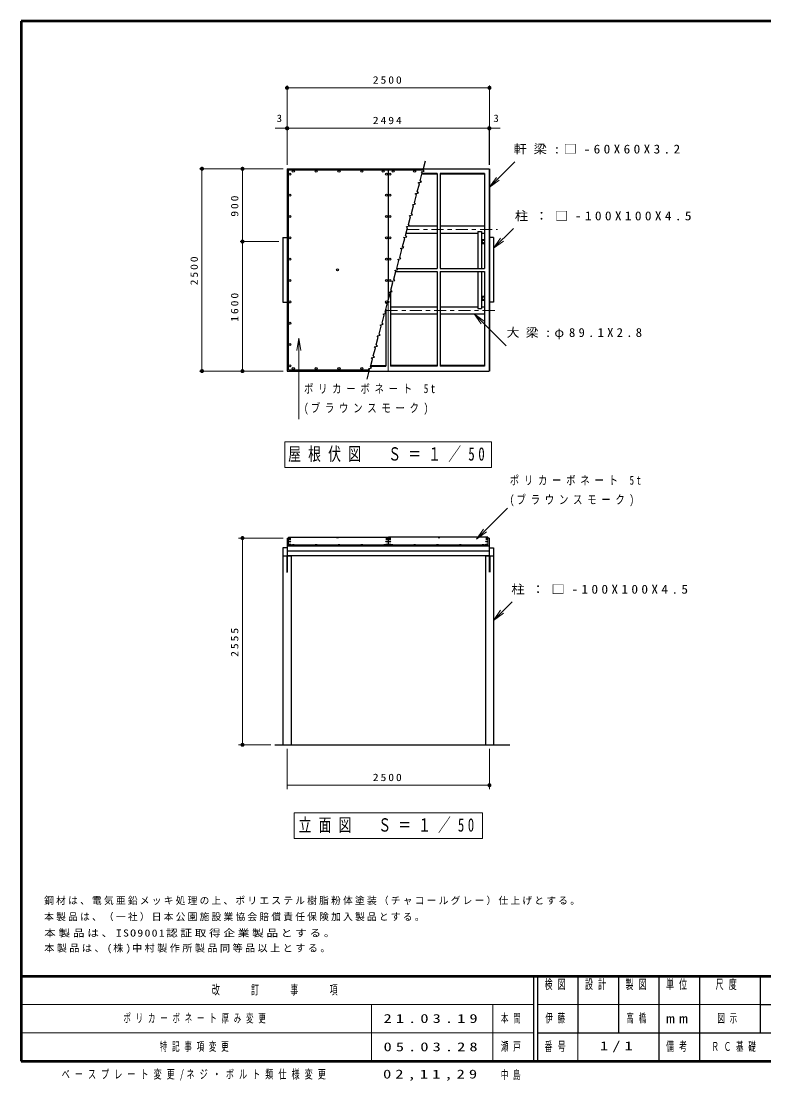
# Model space of a CAD drawing. Units: millimetres on the paper, with parts at other scales. Extents: x -365 to 12, y -38 to 257.
# Drawn here: x -365 to -181.6, y -4.9 to 257 of the extents above; entities that cross this region are included whole.
import ezdxf
from ezdxf.enums import TextEntityAlignment as Align

# ---------------------------------------------------------------- set-up
doc = ezdxf.new("R2010")
doc.units = ezdxf.units.MM
doc.linetypes.add('USER2', pattern=[6, 3, -1, 1, -1])
doc.layers.add('LY_1', color=7, linetype='Continuous', lineweight=25)
doc.layers.add('LY_2', color=7, linetype='Continuous', lineweight=13)
doc.styles.add('ＭＳ ゴシック', font='')
doc.styles.get('ＭＳ ゴシック').set_extended_font_data('MS Gothic')

# ---------------------------------------------------------------- blocks, each defined once
blk = doc.blocks.new('open_arrow')
at = {"color": 0, "linetype": 'Continuous', "lineweight": -2}
blk.add_lwpolyline([(7.5, 1.25), (0, 0), (7.5, -1.25)], dxfattribs=at)
blk = doc.blocks.new('filled_dot')
at = {"color": 0, "linetype": 'Continuous', "lineweight": -2, "const_width": 1.25}
blk.add_lwpolyline([(-0.625, 0, 1), (0.625, 0, 1)], format="xyb", close=True, dxfattribs=at)

msp = doc.modelspace()

# ---------------------------------------------------------------- linework, layer by layer
at = {"layer": 'LY_1', "lineweight": 13}
for p, q in [((-299.345, 221.528), (-299.345, 241.128)), ((-249.345, 221.528), (-249.345, 241.128)), ((-299.345, 240.528), (-249.345, 240.528)), ((-302.234, 230.528), (-299.285, 230.528)), ((-299.285, 221.528), (-299.285, 231.528)), ((-299.285, 230.528), (-249.405, 230.528)), ((-249.405, 221.528), (-249.405, 231.128)), ((-249.405, 230.528), (-246.699, 230.528)), ((-300.285, 220.528), (-320.945, 220.528)), ((-320.345, 170.528), (-320.345, 220.528)), ((-310.345, 202.528), (-310.345, 220.528)), ((-298.985, 220.259), (-298.985, 170.796)), ((-274.395, 220.259), (-274.395, 187.877)), ((-274.295, 220.259), (-274.295, 188.25)), ((-249.405, 215.917), (-243.041, 222.281)), ((-248.345, 200.867), (-243.443, 205.77)), ((-301.345, 202.528), (-310.945, 202.528)), ((-310.345, 170.528), (-310.345, 202.528)), ((-253.126, 184.637), (-245.254, 176.765)), ((-296.423, 178.625), (-296.423, 158.625)), ((-300.285, 170.528), (-320.945, 170.528)), ((-248.845, 153.011), (-299.845, 153.011)), ((-299.845, 153.011), (-299.845, 146.711)), ((-248.845, 146.711), (-248.845, 153.011)), ((-299.845, 146.711), (-248.845, 146.711)), ((-252.577, 128.997), (-244.893, 136.681)), ((-300.285, 129.261), (-311.345, 129.261)), ((-310.345, 78.162), (-310.345, 129.261)), ((-248.345, 108.92), (-243.772, 113.493)), ((-303.345, 78.162), (-311.345, 78.162)), ((-299.345, 77.162), (-299.345, 67.162)), ((-249.345, 77.162), (-249.345, 67.162)), ((-249.345, 68.162), (-299.345, 68.162)), ((-251.095, 61.312), (-297.595, 61.312)), ((-297.595, 61.312), (-297.595, 55.012)), ((-251.095, 55.012), (-251.095, 61.312)), ((-297.595, 55.012), (-251.095, 55.012))]:
    msp.add_line(p, q, dxfattribs=at)
at = {"layer": 'LY_1'}
for p, q in [((-299.285, 220.528), (-249.405, 220.528)), ((-299.285, 220.528), (-299.285, 170.528)), ((-298.985, 220.259), (-274.395, 220.259)), ((-274.295, 220.259), (-265.718, 220.259)), ((-249.405, 220.528), (-249.405, 170.528)), ((-249.345, 220.528), (-249.345, 170.528)), ((-262.255, 219.342), (-262.255, 195.908)), ((-261.495, 219.342), (-261.495, 195.908)), ((-300.345, 203.528), (-299.345, 203.528)), ((-300.345, 203.528), (-300.345, 187.528)), ((-248.345, 203.528), (-249.345, 203.528)), ((-248.345, 203.528), (-248.345, 187.528)), ((-272.447, 195.148), (-262.255, 195.148)), ((-272.243, 195.908), (-262.255, 195.908)), ((-262.255, 195.148), (-262.255, 171.714)), ((-261.495, 195.908), (-250.605, 195.908)), ((-261.495, 195.148), (-250.605, 195.148)), ((-261.495, 195.148), (-261.495, 171.714)), ((-300.345, 187.528), (-299.345, 187.528)), ((-248.345, 187.528), (-249.345, 187.528)), ((-299.285, 170.528), (-249.405, 170.528)), ((-298.985, 170.796), (-278.972, 170.796)), ((-299.285, 129.261), (-299.285, 124.971)), ((-299.285, 129.261), (-298.985, 129.261)), ((-249.405, 129.261), (-249.705, 129.261)), ((-249.405, 129.261), (-249.405, 124.971)), ((-299.285, 127.303), (-249.405, 127.303)), ((-299.285, 126.118), (-249.405, 126.118)), ((-299.285, 124.971), (-249.405, 124.971))]:
    msp.add_line(p, q, dxfattribs=at)
at = {"layer": 'LY_1', "color": 1}
for p, q in [((-262.255, 219.155), (-266.014, 219.155)), ((-262.255, 219.342), (-265.964, 219.342)), ((-250.605, 219.342), (-261.495, 219.342)), ((-250.605, 219.155), (-261.495, 219.155)), ((-250.605, 219.342), (-250.605, 195.908)), ((-269.904, 204.637), (-262.255, 204.637)), ((-269.427, 206.419), (-262.255, 206.419)), ((-261.495, 206.419), (-250.605, 206.419)), ((-261.495, 204.637), (-252.245, 204.637)), ((-252.245, 205.047), (-252.245, 195.908)), ((-252.245, 205.047), (-251.345, 205.047)), ((-251.345, 205.047), (-251.345, 195.908)), ((-251.345, 204.637), (-250.605, 204.637)), ((-251.345, 203.028), (-250.605, 203.028)), ((-251.345, 202.028), (-250.605, 202.028)), ((-252.245, 195.148), (-252.245, 186.009)), ((-251.345, 195.148), (-251.345, 186.009)), ((-250.605, 195.148), (-250.605, 171.714)), ((-273.745, 190.303), (-273.745, 171.714)), ((-251.345, 189.028), (-250.605, 189.028)), ((-273.745, 186.419), (-262.255, 186.419)), ((-261.495, 186.419), (-252.245, 186.419)), ((-252.245, 186.009), (-251.345, 186.009)), ((-251.345, 188.028), (-250.605, 188.028)), ((-251.345, 186.419), (-250.605, 186.419)), ((-274.945, 185.825), (-274.945, 171.714)), ((-273.745, 184.637), (-262.255, 184.637)), ((-261.495, 184.637), (-250.605, 184.637)), ((-278.726, 171.714), (-274.945, 171.714)), ((-278.676, 171.901), (-274.945, 171.901)), ((-262.255, 171.901), (-273.745, 171.901)), ((-262.255, 171.714), (-273.745, 171.714)), ((-250.605, 171.901), (-261.495, 171.901)), ((-250.605, 171.714), (-261.495, 171.714))]:
    msp.add_line(p, q, dxfattribs=at)
at = {"layer": 'LY_1', "color": 1, "linetype": 'USER2', "lineweight": 13}
for p, q in [((-269.666, 205.528), (-247.345, 205.528)), ((-275.025, 185.528), (-247.345, 185.528))]:
    msp.add_line(p, q, dxfattribs=at)
at = {"layer": 'LY_1', "color": 1, "lineweight": 13}
msp.add_line((-274.345, 188.064), (-274.345, 170.528), dxfattribs=at)
at = {"layer": 'LY_1', "color": 4}
for p, q in [((-298.985, 129.441), (-274.395, 129.441)), ((-249.705, 129.441), (-274.295, 129.441)), ((-249.705, 127.527), (-298.985, 127.527))]:
    msp.add_line(p, q, dxfattribs=at)
at = {"layer": 'LY_1', "color": 4, "lineweight": 13}
for p, q in [((-298.985, 129.441), (-298.985, 127.527)), ((-274.395, 129.441), (-274.395, 127.527)), ((-274.295, 129.441), (-274.295, 127.527)), ((-249.705, 129.441), (-249.705, 127.527))]:
    msp.add_line(p, q, dxfattribs=at)
at = {"layer": 'LY_1', "color": 211}
for p, q in [((-300.345, 126.862), (-300.345, 78.162)), ((-299.285, 126.862), (-300.345, 126.862)), ((-249.405, 126.862), (-248.345, 126.862)), ((-248.345, 126.862), (-248.345, 78.162)), ((-300.345, 124.862), (-298.345, 124.862)), ((-299.405, 124.862), (-299.405, 120.862)), ((-299.285, 124.862), (-299.285, 120.862)), ((-298.345, 124.971), (-298.345, 78.162)), ((-250.345, 124.971), (-250.345, 78.162)), ((-250.345, 124.862), (-248.345, 124.862)), ((-249.405, 124.862), (-249.405, 120.862)), ((-249.285, 124.862), (-249.285, 120.862)), ((-299.405, 120.862), (-299.285, 120.862))]:
    msp.add_line(p, q, dxfattribs=at)
at = {"layer": 'LY_1', "color": 150}
msp.add_line((-302.345, 78.162), (-244.345, 78.162), dxfattribs=at)
at = {"layer": 'LY_1'}
msp.add_lwpolyline([(-279.58, 168.528), (-278.971, 170.8), (-279.254, 171.083), (-278.481, 171.29), (-278.764, 171.573), (-278.246, 173.505), (-278.529, 173.788), (-277.756, 173.995), (-278.039, 174.277), (-277.521, 176.209), (-277.804, 176.492), (-277.032, 176.699), (-277.314, 176.982), (-276.797, 178.914), (-277.08, 179.197), (-276.307, 179.404), (-276.59, 179.687), (-276.072, 181.619), (-276.355, 181.901), (-275.582, 182.108), (-275.865, 182.391), (-275.347, 184.323), (-275.63, 184.606), (-274.858, 184.813), (-275.14, 185.096), (-274.623, 187.028), (-274.906, 187.311), (-274.133, 187.518), (-274.416, 187.8), (-273.898, 189.732), (-274.181, 190.015), (-273.408, 190.222), (-273.691, 190.505), (-273.173, 192.437), (-273.456, 192.72), (-272.683, 192.927), (-272.966, 193.21), (-272.449, 195.141), (-272.731, 195.424), (-271.959, 195.631), (-272.242, 195.914), (-271.724, 197.846), (-272.007, 198.129), (-271.234, 198.336), (-271.517, 198.619), (-270.999, 200.551), (-271.282, 200.834), (-270.509, 201.041), (-270.792, 201.323), (-270.275, 203.255), (-270.557, 203.538), (-269.785, 203.745), (-270.067, 204.028), (-269.55, 205.96), (-269.833, 206.243), (-269.06, 206.45), (-269.343, 206.733), (-268.825, 208.664), (-269.108, 208.947), (-268.335, 209.154), (-268.618, 209.437), (-268.1, 211.369), (-268.383, 211.652), (-267.611, 211.859), (-267.893, 212.142), (-267.376, 214.074), (-267.659, 214.356), (-266.886, 214.564), (-267.169, 214.846), (-266.651, 216.778), (-266.934, 217.061), (-266.161, 217.268), (-266.444, 217.551), (-265.926, 219.483), (-266.209, 219.766), (-265.436, 219.973), (-265.719, 220.256), (-265.11, 222.528)], dxfattribs=at)
msp.add_circle((-286.865, 195.528), 0.25, dxfattribs=at)
at = {"layer": 'LY_1', "color": 1}
for centre, start, end in [((-250.845, 202.528), 36.87223, 323.12773), ((-250.845, 188.528), 36.87217, 323.12767)]:
    msp.add_arc(centre, 0.3, start, end, dxfattribs=at)
at = {"layer": 'LY_1'}
for centre, major_axis, ratio in [((-297.785, 219.933), (-0.25, 0), 0.988393), ((-292.145, 219.933), (-0.25, 0), 0.98846), ((-286.505, 219.933), (-0.25, 0), 0.98846), ((-280.865, 219.933), (-0.25, 0), 0.98846), ((-275.585, 219.933), (-0.25, 0), 0.988393), ((-273.105, 219.933), (0.25, 0), 0.988393), ((-267.825, 219.933), (0.25, 0), 0.98846), ((-298.635, 219.22), (0.25, 0), 0.989124), ((-274.745, 219.22), (-0.25, 0), 0.989124), ((-273.945, 219.22), (0.25, 0), 0.989128), ((-298.635, 213.981), (0.25, 0), 0.993408), ((-274.745, 213.981), (-0.25, 0), 0.993408), ((-273.945, 213.981), (0.25, 0), 0.993412), ((-298.635, 208.723), (-0.25, 0), 0.996632), ((-274.745, 208.723), (0.25, 0), 0.996632), ((-273.945, 208.723), (-0.25, 0), 0.996636), ((-298.635, 203.451), (0.25, 0), 0.998792), ((-274.745, 203.451), (-0.25, 0), 0.998792), ((-273.945, 203.451), (0.25, 0), 0.998796), ((-298.635, 198.17), (0.25, 0), 0.999888), ((-274.745, 198.17), (-0.25, 0), 0.999888), ((-273.945, 198.17), (0.25, 0), 0.999892), ((-298.635, 192.886), (0.25, 0), 0.999888), ((-274.745, 192.886), (-0.25, 0), 0.999888), ((-273.945, 192.886), (0.25, 0), 0.999892), ((-298.635, 187.605), (0.25, 0), 0.998792), ((-274.745, 187.605), (-0.25, 0), 0.998792), ((-298.635, 182.332), (-0.25, 0), 0.996628), ((-298.635, 177.074), (0.25, 0), 0.993408), ((-298.635, 171.836), (0.25, 0), 0.989124), ((-297.785, 171.123), (-0.25, 0), 0.988397), ((-292.145, 171.123), (-0.25, 0), 0.988464), ((-286.505, 171.123), (-0.25, 0), 0.988464), ((-280.865, 171.123), (-0.25, 0), 0.988464), ((-298.635, 129.419), (0.22, 0), 0.016436), ((-298.635, 129.246), (0.22, 0), 0.049268), ((-298.635, 128.899), (0.22, 0), 0.081981), ((-298.635, 128.38), (-0.22, 0), 0.11469), ((-286.865, 129.421), (0.22, 0), 0.016436), ((-274.745, 129.419), (-0.22, 0), 0.016436), ((-274.745, 129.246), (-0.22, 0), 0.049268), ((-274.745, 128.899), (-0.22, 0), 0.081981), ((-274.745, 128.38), (0.22, 0), 0.11469), ((-273.945, 129.419), (0.22, 0), 0.016436), ((-273.945, 129.246), (0.22, 0), 0.049268), ((-273.945, 128.899), (0.22, 0), 0.081981), ((-273.945, 128.38), (-0.22, 0), 0.11469), ((-261.825, 129.421), (0.22, 0), 0.016436), ((-250.055, 129.419), (-0.22, 0), 0.016436), ((-250.055, 129.246), (-0.22, 0), 0.049268), ((-250.055, 128.899), (-0.22, 0), 0.081981), ((-250.055, 128.38), (0.22, 0), 0.11469), ((-298.635, 127.688), (-0.22, 0), 0.14724), ((-297.785, 127.581), (-0.22, 0), 0.151699), ((-292.145, 127.581), (-0.22, 0), 0.151686), ((-286.505, 127.581), (-0.22, 0), 0.151686), ((-280.865, 127.581), (-0.22, 0), 0.151686), ((-275.225, 127.581), (-0.22, 0), 0.151686), ((-274.745, 127.688), (0.22, 0), 0.14724), ((-273.945, 127.688), (-0.22, 0), 0.14724), ((-273.465, 127.581), (0.22, 0), 0.151686), ((-267.825, 127.581), (0.22, 0), 0.151686), ((-262.185, 127.581), (0.22, 0), 0.151686), ((-256.545, 127.581), (0.22, 0), 0.151686), ((-250.905, 127.581), (0.22, 0), 0.151699), ((-250.055, 127.688), (0.22, 0), 0.14724)]:
    msp.add_ellipse(centre, major_axis=major_axis, ratio=ratio, dxfattribs=at)
at = {"layer": 'LY_2', "lineweight": 50}
for p, q in [((0, 257), (-365, 257)), ((-365, 257), (-365, 0)), ((-365, 21), (0, 21)), ((-365, 0), (0, 0))]:
    msp.add_line(p, q, dxfattribs=at)
at = {"layer": 'LY_2', "color": 211, "lineweight": 25}
for p, q in [((-238.5, 21), (-238.5, 0)), ((-237.5, 21), (-237.5, 0)), ((-227.5, 21), (-227.5, 7)), ((-217.5, 21), (-217.5, 7)), ((-207.5, 21), (-207.5, 0)), ((-197.5, 21), (-197.5, 7)), ((-182.5, 21), (-182.5, 7)), ((-182.5, 14), (-70, 14)), ((-237.5, 7), (0, 7))]:
    msp.add_line(p, q, dxfattribs=at)
at = {"layer": 'LY_2'}
for p, q in [((-365, 14), (-238.5, 14)), ((-278.5, 14), (-278.5, 0)), ((-248.5, 14), (-248.5, 0)), ((-237.5, 14), (-182.5, 14)), ((-365, 7), (-238.5, 7)), ((-227.5, 7), (-227.5, 0))]:
    msp.add_line(p, q, dxfattribs=at)
at = {"layer": 'LY_2', "lineweight": 25}
msp.add_line((-197.5, 7), (-197.5, 0), dxfattribs=at)

# ---------------------------------------------------------------- block references
at = {"layer": 'LY_1', "lineweight": 13, "xscale": 0.4, "yscale": 0.4}
for p in [(-299.345, 240.528), (-299.345, 230.528)]:
    msp.add_blockref('filled_dot', p, dxfattribs=at)
for name, p, rotation in [('filled_dot', (-249.345, 240.528), 180), ('filled_dot', (-299.285, 230.528), 180), ('filled_dot', (-249.405, 230.528), 180), ('filled_dot', (-249.345, 230.528), 180), ('filled_dot', (-320.345, 220.528), 270), ('filled_dot', (-310.345, 220.528), 270), ('open_arrow', (-249.405, 215.917), 45), ('filled_dot', (-310.345, 202.528), 90), ('open_arrow', (-248.345, 200.867), 45), ('open_arrow', (-253.126, 184.637), 315), ('open_arrow', (-296.423, 178.625), 270), ('filled_dot', (-320.345, 170.528), 90), ('filled_dot', (-310.345, 170.528), 90), ('open_arrow', (-252.577, 128.997), 45), ('filled_dot', (-310.345, 129.261), 270), ('open_arrow', (-248.345, 108.92), 45), ('filled_dot', (-310.345, 78.162), 90), ('filled_dot', (-249.345, 68.162), 180)]:
    msp.add_blockref(name, p, dxfattribs=dict(at, rotation=rotation))

# ---------------------------------------------------------------- texts
at = {"layer": 'LY_1', "style": 'ＭＳ ゴシック', "width": 1.05}
for p in [(-301.234, 231.528), (-247.699, 231.528)]:
    msp.add_text('3', height=1.833, dxfattribs=at).set_placement(p, align=Align.BOTTOM_CENTER)
at = {"layer": 'LY_1', "style": 'ＭＳ ゴシック'}
for s, insert, char_height, attachment_point in [('\\T1.33;\\W1.15;2500', (-274.345, 241.528), 1.833, 8), ('\\T1.33;\\W1.15;2494', (-274.345, 231.528), 1.833, 8), ('\\T1.5;\\W1.1;軒梁:□-60X60X3.2', (-243.399, 225.281), 2.199, 4), ('\\T1.5;\\W1.1;柱：□-100X100X4.5', (-243.079, 208.77), 2.199, 4), ('\\T1.5;\\W1.05;大梁:φ89.1X2.8', (-245.094, 179.765), 2.199, 4), ('\\T1.51;\\W0.75;ポリカーボネート\\~5t', (-295.154, 166.125), 2.199, 4), ('\\T1.51;\\W0.75;(ブラウンスモーク)', (-295.154, 161.125), 2.199, 4), ('\\T1.57;\\W0.7;屋根伏図\u3000Ｓ＝１／50', (-274.345, 149.861), 3.299, 5), ('\\T1.51;\\W0.75;ポリカーボネート\\~5t', (-244.327, 143.481), 2.199, 4), ('\\T1.51;\\W0.75;(ブラウンスモーク)', (-244.327, 138.481), 2.199, 4), ('\\T1.5;\\W1.1;柱：□-100X100X4.5', (-243.941, 116.493), 2.199, 4), ('\\T1.33;\\W1.15;2500', (-274.345, 69.162), 1.833, 8), ('\\T1.56;\\W0.7;立面図\u3000Ｓ＝１／50', (-274.345, 58.162), 3.299, 5), ('\\T1.23;鋼材は、電気亜鉛メッキ処理の上、ポリエステル樹脂粉体塗装（チャコールグレー）仕上げとする。', (-359.323, 38.556), 1.76, 7), ('\\T1.23;本製品は、（一社）日本公園施設業協会賠償責任保険加入製品とする。', (-359.323, 34.556), 1.76, 7), ('\\T1.23;\\W1.2;本製品は、ISO9001認証取得企業製品とする。', (-359.323, 30.556), 1.76, 7), ('\\T1.23;\\W1.05;本製品は、(株)中村製作所製品同等品以上とする。', (-359.323, 26.556), 1.76, 7), ('\\T1.64;\\W0.6;ポリカーボネート厚み変更', (-339.75, 10.5), 2.199, 4), ('\\T1.5;\\W1.35;21.03.19', (-275.5, 10.5), 2.199, 4), ('\\T1.64;\\W0.6;本間', (-246.5, 10.5), 2.199, 4), ('\\T1.64;\\W0.6;伊藤', (-232.5, 10.5), 2.199, 5), ('\\T1.64;\\W0.6;高橋', (-212.5, 10.5), 2.199, 5), ('\\T1.64;\\W0.6;図示', (-190, 10.5), 2.199, 5), ('\\T1.64;\\W0.6;特記事項変更', (-330.75, 3.5), 2.199, 4), ('\\T1.5;\\W1.35;05.03.28', (-275.5, 3.5), 2.199, 4), ('\\T1.64;\\W0.6;瀬戸', (-246.5, 3.5), 2.199, 4), ('\\T1.5;\\W1.35;1/1', (-217.5, 3.5), 2.199, 5), ('\\T1.64;\\W0.6;ＲＣ基礎', (-194.5, 3.5), 2.199, 4), ('\\T1.62;\\W0.65;ベースプレート変更/ネジ・ボルト類仕様変更', (-321.75, -3.5), 2.199, 5), ('\\T1.5;\\W1.35;02,11,29', (-263.5, -3.5), 2.199, 5), ('\\T1.64;\\W0.6;中島', (-243.5, -3.5), 2.199, 5)]:
    msp.add_mtext(s, dxfattribs=dict(at, insert=insert, char_height=char_height, attachment_point=attachment_point))
at = {"layer": 'LY_1', "char_height": 1.833, "attachment_point": 8, "rotation": 90, "style": 'ＭＳ ゴシック'}
for s, insert in [('\\T1.33;\\W1.15;900', (-311.345, 211.528)), ('\\T1.33;\\W1.15;2500', (-321.345, 195.528)), ('\\T1.33;\\W1.15;1600', (-311.345, 186.528)), ('\\T1.33;\\W1.15;2555', (-311.345, 103.712))]:
    msp.add_mtext(s, dxfattribs=dict(at, insert=insert))
at = {"layer": 'LY_2', "color": 4, "char_height": 2.346, "style": 'ＭＳ ゴシック'}
for s, insert, attachment_point in [('\\T1.64;\\W0.6;改\u3000\u3000訂\u3000\u3000事\u3000\u3000項', (-301.75, 17.5), 5), ('\\T1.64;\\W0.6;検図', (-232.5, 20.167), 2), ('\\T1.64;\\W0.6;設計', (-222.5, 20.167), 2), ('\\T1.64;\\W0.6;製図', (-212.5, 20.167), 2), ('\\T1.64;\\W0.6;単位', (-202.5, 20.167), 2), ('\\T1.64;\\W0.6;尺度', (-190.25, 20.167), 2), ('\\T1.5;\\W1.35;mm', (-202.5, 10.5), 5), ('\\T1.64;\\W0.6;番号', (-232.5, 3.5), 5), ('\\T1.64;\\W0.6;備考', (-202.5, 3.5), 5)]:
    msp.add_mtext(s, dxfattribs=dict(at, insert=insert, attachment_point=attachment_point))

doc.saveas('drawing.dxf')
